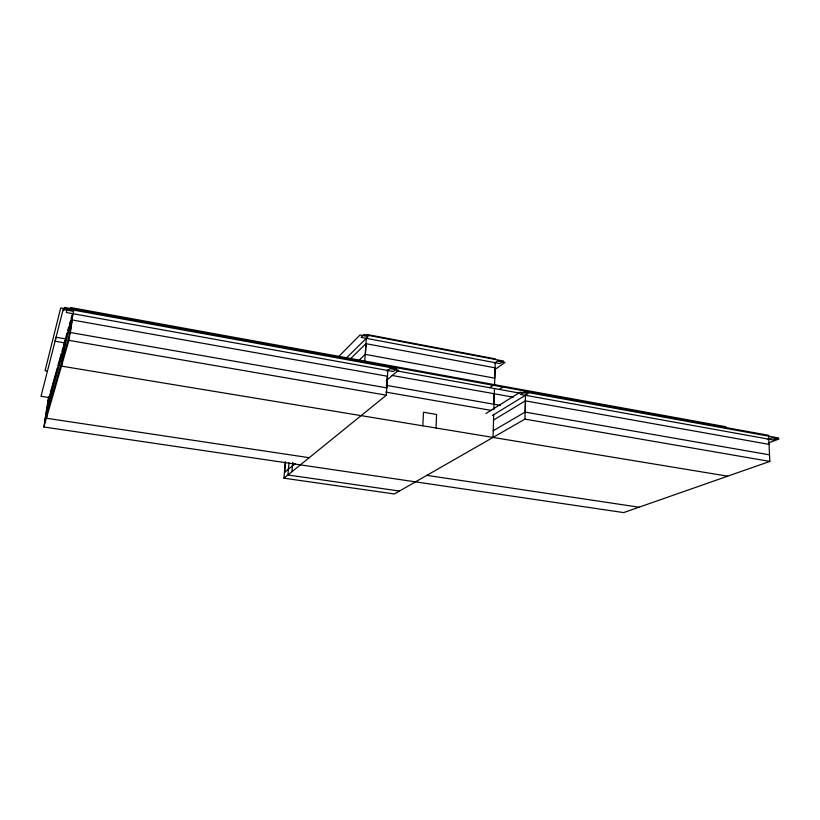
<?xml version="1.0" encoding="UTF-8"?>
<svg xmlns="http://www.w3.org/2000/svg" width="820" height="820" viewBox="0 0 820 820"><rect width="100%" height="100%" fill="white"/><g stroke="black" fill="none" stroke-linecap="round" stroke-linejoin="round"><path stroke-width="1.23" d="M285.38 461.752L283.945 478.183L394.358 493.968L524.974 419.122L525.466 394.963M494.706 378.245L494.931 367.811L366.12 343.693L365.402 354.394L494.624 378.163M493.035 437.429L493.702 414.654M493.855 409.61L494.48 388.413M494.593 384.672L495.239 362.563M435.994 428.009L436.609 414.469L423.489 412.245L422.812 425.826M386.722 387.942L387.306 376.226L72.262 319.984L70.335 332.53L386.609 387.86M283.945 478.183L386.353 395.189L387.87 369.963M364.777 361.066L366.314 338.209M288.958 462.869L287.912 474.975L399.463 491.047M291.971 471.684L292.73 462.316M292.504 465.811L292.709 463.454M284.591 472.494L285.391 463.361M65.836 337.819L61.469 366.13L727.647 476.184M63.601 310.708L64.452 307.408L768.586 435.287L769.847 461.414L623.651 512.592L43.87 426.994L68.911 340.361L72.939 314.08M43.87 426.994L48.616 396.706M45.038 420.66L46.627 410.523M50.266 393.549L46.402 418.241L309.222 457.703M47.837 401.687L49.149 397.003M50.45 392.308L57.226 368.077M57.902 365.659L61.285 353.543M61.961 351.124L62.976 347.485M63.652 345.066L65.005 340.218M66.02 336.579L67.025 332.992M67.691 330.603L68.695 327.016M69.362 324.628L70.366 321.04M71.032 318.642L72.037 315.054M46.484 410.359L64.421 346.911M64.462 346.747L72.027 319.974M44.885 420.588L70.1 332.561M338.496 356.741L360.021 335.001L368.139 336.538L346.593 357.797M350.54 358.678L365.884 343.723M358.729 360.534L365.166 354.414M387.019 371.122L389.93 368.61L398.602 370.179L386.199 380.644M284.489 472.443L295.282 463.515M494.45 363.26L497.545 361.056L505.007 362.471L494.542 369.758M489.622 387.675L493.209 385.287M499.318 389.408L502.957 387.03M485.932 413.526L520.095 392.165L528.09 393.61L492.461 415.494M525.548 391.14L520.341 394.369L773.127 439.95L778.487 437.941L524.38 391.857M493.619 420.014L525.261 400.877M493.312 430.705L525.025 412.142M767.499 439.581L772.225 437.798L779 439.028L768.309 443.015M426.841 475.354L639.005 507.211M47.447 371.132L45.059 370.742L60.7 307.951L69.208 309.488M385.615 392.073L491.303 410.42M68.911 340.361L386.353 395.189M524.974 419.122L769.847 461.414M386.138 385.318L493.855 404.239L494.163 393.733L392.052 375.457M500.446 405.398L494.173 404.301L494.48 393.805L513.361 397.187M769.385 454.823L525.282 412.122L525.518 400.898L768.883 444.348M396.767 370.886L519.849 393.139M70.499 307.531L725.854 426.738M366.571 334.406L495.352 358.883M63.16 309.468L55.053 341.202L64.8 342.873L73.646 311.364L63.16 309.468M56.098 337.256L41 396.306L49.446 397.618L65.907 338.957L56.098 337.256M67.23 308.966L66.297 312.502L393.395 371.481L396.665 368.703L67.23 308.966M363.906 334.529L361.087 337.348L500.046 363.598L503.654 361.066L363.906 334.529"/></g></svg>
